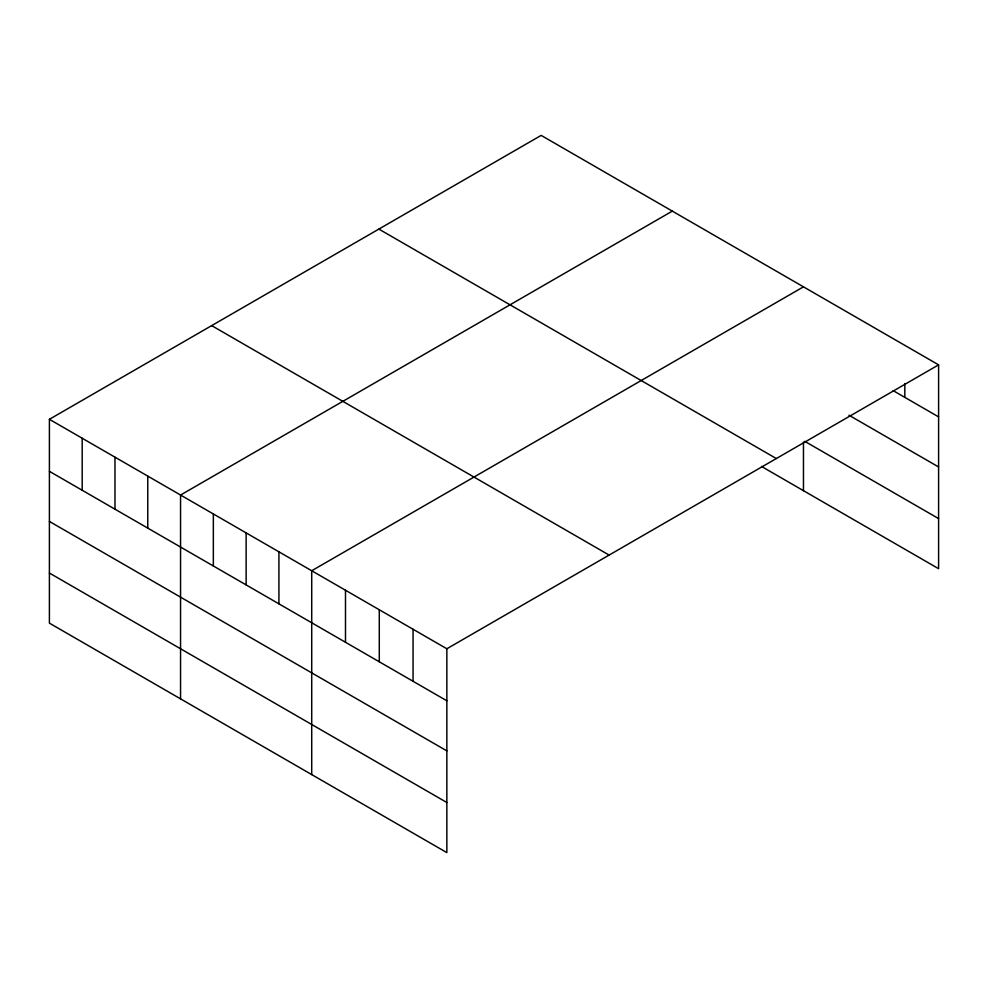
<?xml version="1.0" encoding="UTF-8"?>
<svg xmlns="http://www.w3.org/2000/svg" width="988" height="988" viewBox="0 0 988 988"><rect width="100%" height="100%" fill="white"/><g stroke="black" fill="none" stroke-linecap="round" stroke-linejoin="round"><path stroke-width="1.48" d="M49.4 419.307L446.848 648.77L446.848 852.607L49.4 623.144L49.4 419.307L541.152 135.393L938.6 364.856L938.6 568.693L761.501 466.447M672.309 211.123L180.557 495.037L180.557 698.862M803.466 286.841L311.714 570.755L311.714 774.592M446.848 648.77L938.6 364.856M893.127 390.618L938.6 416.874M848.951 415.207L938.6 466.966M804.763 441.327L938.6 518.589M378.873 229.093L776.321 458.543M211.679 325.62L609.127 555.083M49.4 471.325L446.848 700.788M49.4 521.429L446.848 750.88M49.4 573.04L446.848 802.503M904.823 383.603L904.823 397.361M803.466 442.044L803.466 490.678M413.058 629.27L413.058 681.275M379.281 609.757L379.281 661.775M345.491 590.256L345.491 642.274M278.925 551.823L278.925 603.841M246.136 532.89L246.136 584.908M213.346 513.958L213.346 565.976M147.768 476.105L147.768 528.111M114.978 457.172L114.978 509.178M82.189 438.24L82.189 490.258"/></g></svg>
